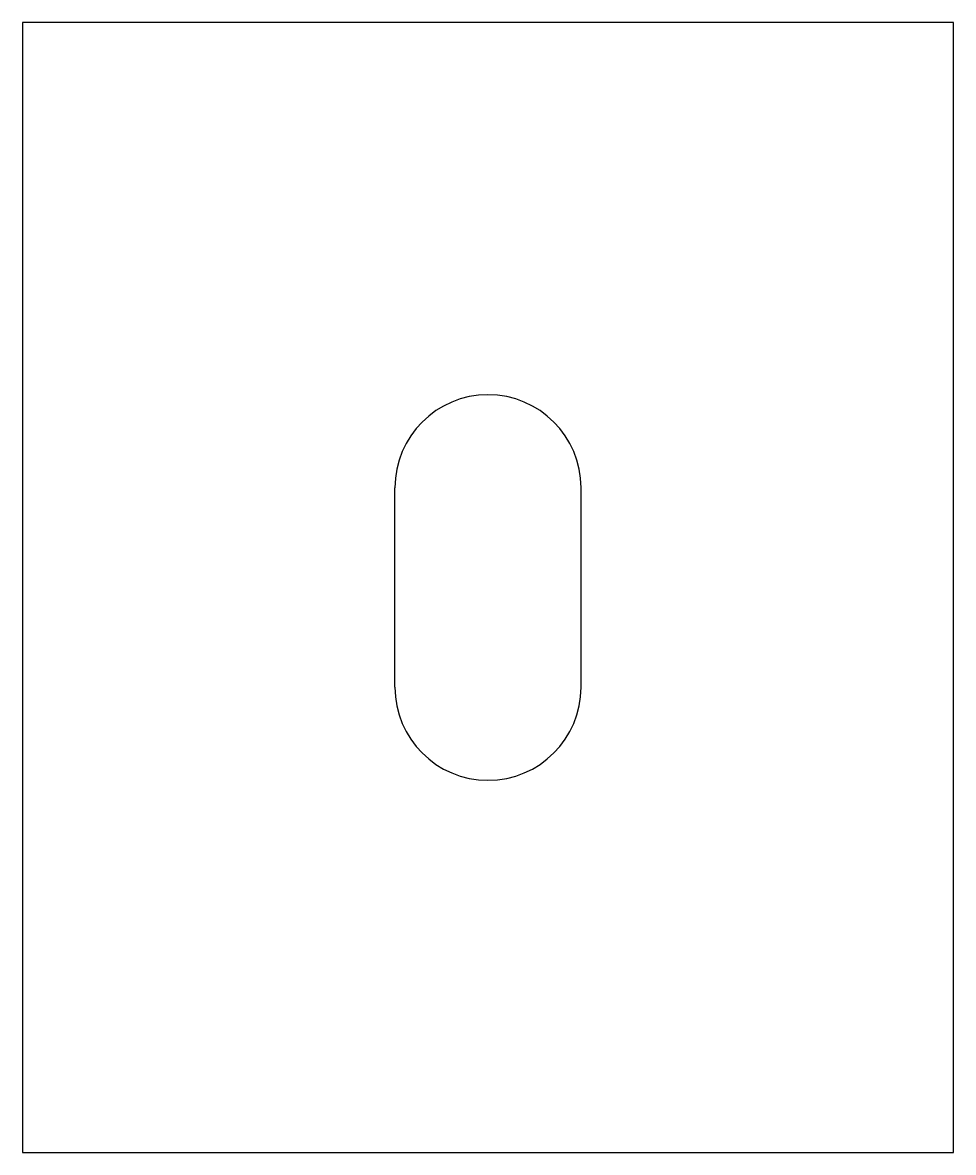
# Model space of a CAD drawing. Header units: millimetres. Extents: x 1400.7 to 1470.7, y 580.6 to 665.6.
import ezdxf

# ---------------------------------------------------------------- set-up
doc = ezdxf.new("R2010")
doc.units = ezdxf.units.MM

msp = doc.modelspace()

# ---------------------------------------------------------------- linework, layer by layer
for p, q in [((1428.665, 615.619), (1428.665, 630.619)), ((1442.665, 615.619), (1442.665, 630.619))]:
    msp.add_line(p, q)
msp.add_lwpolyline([(1470.665, 665.619), (1400.665, 665.619), (1400.665, 580.619), (1470.665, 580.619)], close=True)
for centre, start, end in [((1435.665, 630.619), 0, 180), ((1435.665, 615.619), 180, 0)]:
    msp.add_arc(centre, 7, start, end)

doc.saveas('drawing.dxf')
